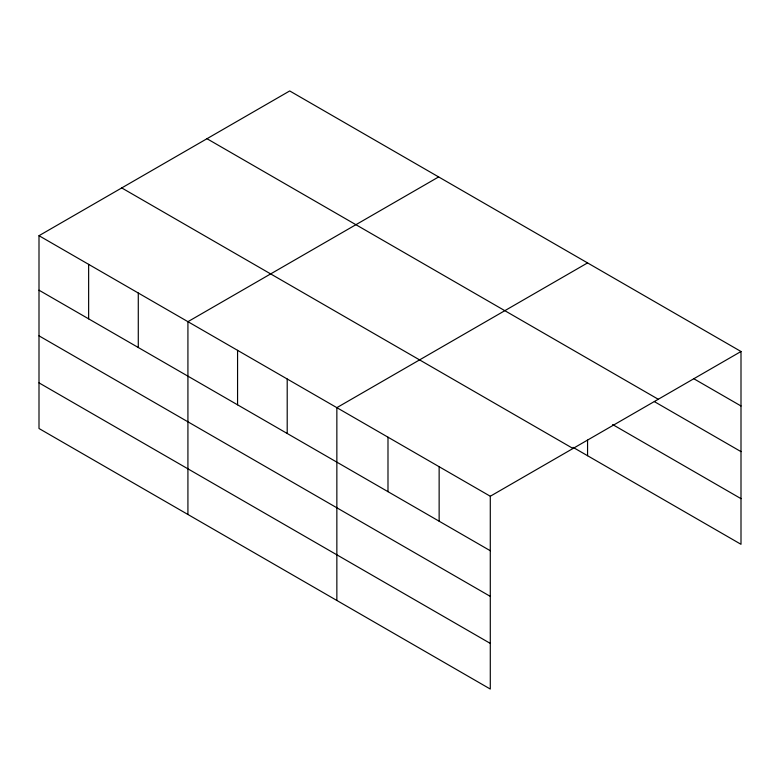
<?xml version="1.0" encoding="UTF-8"?>
<svg xmlns="http://www.w3.org/2000/svg" width="780" height="780" viewBox="0 0 780 780"><rect width="100%" height="100%" fill="white"/><g stroke="black" fill="none" stroke-linecap="round" stroke-linejoin="round"><path stroke-width="1.17" d="M39 235.697L490.288 496.246L490.288 689.052L39 428.503L39 235.697L289.712 90.948L741 351.497L741 544.303L573.085 447.359M438.643 176.933L187.922 321.682L187.922 514.488M587.564 262.909L336.853 407.657L336.853 600.463M490.288 496.246L741 351.497M694.034 378.865L741 405.98M206.983 138.713L658.261 399.262M654.361 401.612L741 451.63M612.612 424.534L741 498.654M121.739 187.931L573.017 448.481M39 290.189L490.288 550.729M39 335.829L490.288 596.378M39 382.853L490.288 643.402M587.564 440.095L587.564 455.715M439.14 466.713L439.14 521.206M387.991 437.19L387.991 491.673M287.206 379.002L287.206 433.485M237.569 350.337L237.569 404.83M138.284 293.017L138.284 347.51M88.637 264.361L88.637 318.844"/></g></svg>
